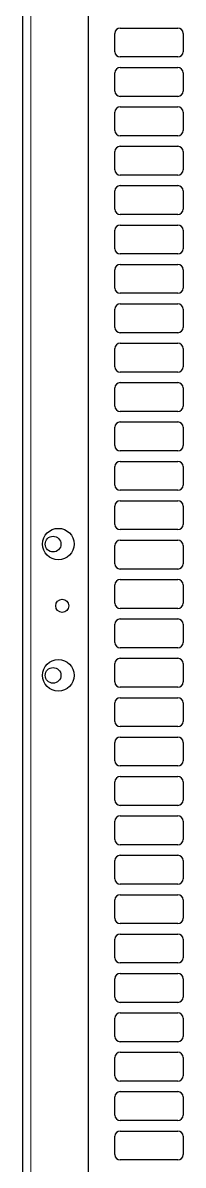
# Model space of a CAD drawing. Header units: millimetres. Extents: x -592 to 811, y -14 to 1990.
# Drawn here: x 259.9 to 320.9, y 1005.8 to 1440.8 of the extents above; entities that cross this region are included whole.
import ezdxf

# ---------------------------------------------------------------- set-up
doc = ezdxf.new("R2010")
doc.units = ezdxf.units.MM

msp = doc.modelspace()

# ---------------------------------------------------------------- linework, layer by layer
at = {"color": 7, "linetype": 'Continuous', "lineweight": 25}
for p, q in [((259.9, 150.84), (259.9, 1833.84)), ((284.9, 150.84), (284.9, 1804.64)), ((294.9, 1429.84), (294.9, 1436.84)), ((296.9, 1438.84), (318.9, 1438.84)), ((320.9, 1436.84), (320.9, 1429.84)), ((318.9, 1427.84), (296.9, 1427.84)), ((296.9, 1423.84), (318.9, 1423.84)), ((294.9, 1414.84), (294.9, 1421.84)), ((320.9, 1421.84), (320.9, 1414.84)), ((318.9, 1412.84), (296.9, 1412.84)), ((294.9, 1399.84), (294.9, 1406.84)), ((296.9, 1408.84), (318.9, 1408.84)), ((320.9, 1406.84), (320.9, 1399.84)), ((318.9, 1397.84), (296.9, 1397.84)), ((296.9, 1393.84), (318.9, 1393.84)), ((294.9, 1384.84), (294.9, 1391.84)), ((320.9, 1391.84), (320.9, 1384.84)), ((318.9, 1382.84), (296.9, 1382.84)), ((294.9, 1369.84), (294.9, 1376.84)), ((296.9, 1378.84), (318.9, 1378.84)), ((320.9, 1376.84), (320.9, 1369.84)), ((318.9, 1367.84), (296.9, 1367.84)), ((294.9, 1354.84), (294.9, 1361.84)), ((296.9, 1363.84), (318.9, 1363.84)), ((320.9, 1361.84), (320.9, 1354.84)), ((318.9, 1352.84), (296.9, 1352.84)), ((296.9, 1348.84), (318.9, 1348.84)), ((294.9, 1339.84), (294.9, 1346.84)), ((320.9, 1346.84), (320.9, 1339.84)), ((318.9, 1337.84), (296.9, 1337.84)), ((294.9, 1324.84), (294.9, 1331.84)), ((296.9, 1333.84), (318.9, 1333.84)), ((320.9, 1331.84), (320.9, 1324.84)), ((318.9, 1322.84), (296.9, 1322.84)), ((296.9, 1318.84), (318.9, 1318.84)), ((294.9, 1309.84), (294.9, 1316.84)), ((320.9, 1316.84), (320.9, 1309.84)), ((318.9, 1307.84), (296.9, 1307.84)), ((294.9, 1294.84), (294.9, 1301.84)), ((296.9, 1303.84), (318.9, 1303.84)), ((320.9, 1301.84), (320.9, 1294.84)), ((318.9, 1292.84), (296.9, 1292.84)), ((296.9, 1288.84), (318.9, 1288.84)), ((294.9, 1279.84), (294.9, 1286.84)), ((320.9, 1286.84), (320.9, 1279.84)), ((318.9, 1277.84), (296.9, 1277.84)), ((294.9, 1264.84), (294.9, 1271.84)), ((296.9, 1273.84), (318.9, 1273.84)), ((320.9, 1271.84), (320.9, 1264.84)), ((318.9, 1262.84), (296.9, 1262.84)), ((296.9, 1258.84), (318.9, 1258.84)), ((294.9, 1249.84), (294.9, 1256.84)), ((320.9, 1256.84), (320.9, 1249.84)), ((318.9, 1247.84), (296.9, 1247.84)), ((294.9, 1234.84), (294.9, 1241.84)), ((296.9, 1243.84), (318.9, 1243.84)), ((320.9, 1241.84), (320.9, 1234.84)), ((318.9, 1232.84), (296.9, 1232.84)), ((294.9, 1219.84), (294.9, 1226.84)), ((296.9, 1228.84), (318.9, 1228.84)), ((320.9, 1226.84), (320.9, 1219.84)), ((318.9, 1217.84), (296.9, 1217.84)), ((296.9, 1213.84), (318.9, 1213.84)), ((294.9, 1204.84), (294.9, 1211.84)), ((320.9, 1211.84), (320.9, 1204.84)), ((318.9, 1202.84), (296.9, 1202.84)), ((294.9, 1189.84), (294.9, 1196.84)), ((296.9, 1198.84), (318.9, 1198.84)), ((320.9, 1196.84), (320.9, 1189.84)), ((318.9, 1187.84), (296.9, 1187.84)), ((296.9, 1183.84), (318.9, 1183.84)), ((294.9, 1174.84), (294.9, 1181.84)), ((320.9, 1181.84), (320.9, 1174.84)), ((318.9, 1172.84), (296.9, 1172.84)), ((294.9, 1159.84), (294.9, 1166.84)), ((296.9, 1168.84), (318.9, 1168.84)), ((320.9, 1166.84), (320.9, 1159.84)), ((318.9, 1157.84), (296.9, 1157.84)), ((296.9, 1153.84), (318.9, 1153.84)), ((294.9, 1144.84), (294.9, 1151.84)), ((320.9, 1151.84), (320.9, 1144.84)), ((318.9, 1142.84), (296.9, 1142.84)), ((294.9, 1129.84), (294.9, 1136.84)), ((296.9, 1138.84), (318.9, 1138.84)), ((320.9, 1136.84), (320.9, 1129.84)), ((318.9, 1127.84), (296.9, 1127.84)), ((296.9, 1123.84), (318.9, 1123.84)), ((294.9, 1114.84), (294.9, 1121.84)), ((320.9, 1121.84), (320.9, 1114.84)), ((318.9, 1112.84), (296.9, 1112.84)), ((294.9, 1099.84), (294.9, 1106.84)), ((296.9, 1108.84), (318.9, 1108.84)), ((320.9, 1106.84), (320.9, 1099.84)), ((318.9, 1097.84), (296.9, 1097.84)), ((296.9, 1093.84), (318.9, 1093.84)), ((294.9, 1084.84), (294.9, 1091.84)), ((320.9, 1091.84), (320.9, 1084.84)), ((318.9, 1082.84), (296.9, 1082.84)), ((296.9, 1078.84), (318.9, 1078.84)), ((294.9, 1069.84), (294.9, 1076.84)), ((320.9, 1076.84), (320.9, 1069.84)), ((318.9, 1067.84), (296.9, 1067.84)), ((294.9, 1054.84), (294.9, 1061.84)), ((296.9, 1063.84), (318.9, 1063.84)), ((320.9, 1061.84), (320.9, 1054.84)), ((318.9, 1052.84), (296.9, 1052.84)), ((296.9, 1048.84), (318.9, 1048.84)), ((294.9, 1039.84), (294.9, 1046.84)), ((320.9, 1046.84), (320.9, 1039.84)), ((318.9, 1037.84), (296.9, 1037.84)), ((294.9, 1024.84), (294.9, 1031.84)), ((296.9, 1033.84), (318.9, 1033.84)), ((320.9, 1031.84), (320.9, 1024.84)), ((318.9, 1022.84), (296.9, 1022.84)), ((296.9, 1018.84), (318.9, 1018.84)), ((294.9, 1009.84), (294.9, 1016.84)), ((320.9, 1016.84), (320.9, 1009.84)), ((318.9, 1007.84), (296.9, 1007.84))]:
    msp.add_line(p, q, dxfattribs=at)
at = {"color": 8, "linetype": 'Continuous', "lineweight": 18}
msp.add_line((263, 150.84), (263, 1804.64), dxfattribs=at)
at = {"color": 7, "linetype": 'Continuous', "lineweight": 25}
for centre, radius in [((273.4, 1242.34), 6), ((271.4, 1242.34), 3), ((274.9, 1218.84), 2.5), ((273.4, 1192.34), 6), ((271.4, 1192.34), 3)]:
    msp.add_circle(centre, radius, dxfattribs=at)
for centre, start, end in [((296.9, 1436.84), 90, 180), ((318.9, 1436.84), 0, 90), ((296.9, 1429.84), 180, 270), ((318.9, 1429.84), 270, 0), ((296.9, 1421.84), 90, 180), ((318.9, 1421.84), 0, 90), ((296.9, 1414.84), 180, 270), ((318.9, 1414.84), 270, 0), ((296.9, 1406.84), 90, 180), ((318.9, 1406.84), 0, 90), ((296.9, 1399.84), 180, 270), ((318.9, 1399.84), 270, 0), ((296.9, 1391.84), 90, 180), ((318.9, 1391.84), 0, 90), ((296.9, 1384.84), 180, 270), ((318.9, 1384.84), 270, 0), ((296.9, 1376.84), 90, 180), ((318.9, 1376.84), 0, 90), ((296.9, 1369.84), 180, 270), ((318.9, 1369.84), 270, 0), ((296.9, 1361.84), 90, 180), ((318.9, 1361.84), 0, 90), ((296.9, 1354.84), 180, 270), ((318.9, 1354.84), 270, 0), ((296.9, 1346.84), 90, 180), ((318.9, 1346.84), 0, 90), ((296.9, 1339.84), 180, 270), ((318.9, 1339.84), 270, 0), ((296.9, 1331.84), 90, 180), ((318.9, 1331.84), 0, 90), ((296.9, 1324.84), 180, 270), ((318.9, 1324.84), 270, 0), ((296.9, 1316.84), 90, 180), ((318.9, 1316.84), 0, 90), ((296.9, 1309.84), 180, 270), ((318.9, 1309.84), 270, 0), ((296.9, 1301.84), 90, 180), ((318.9, 1301.84), 0, 90), ((296.9, 1294.84), 180, 270), ((318.9, 1294.84), 270, 0), ((296.9, 1286.84), 90, 180), ((318.9, 1286.84), 0, 90), ((296.9, 1279.84), 180, 270), ((318.9, 1279.84), 270, 0), ((296.9, 1271.84), 90, 180), ((318.9, 1271.84), 0, 90), ((296.9, 1264.84), 180, 270), ((318.9, 1264.84), 270, 0), ((296.9, 1256.84), 90, 180), ((318.9, 1256.84), 0, 90), ((296.9, 1249.84), 180, 270), ((318.9, 1249.84), 270, 0), ((296.9, 1241.84), 90, 180), ((318.9, 1241.84), 0, 90), ((296.9, 1234.84), 180, 270), ((318.9, 1234.84), 270, 0), ((296.9, 1226.84), 90, 180), ((318.9, 1226.84), 0, 90), ((296.9, 1219.84), 180, 270), ((318.9, 1219.84), 270, 0), ((296.9, 1211.84), 90, 180), ((318.9, 1211.84), 0, 90), ((296.9, 1204.84), 180, 270), ((318.9, 1204.84), 270, 0), ((296.9, 1196.84), 90, 180), ((318.9, 1196.84), 0, 90), ((296.9, 1189.84), 180, 270), ((318.9, 1189.84), 270, 0), ((296.9, 1181.84), 90, 180), ((318.9, 1181.84), 0, 90), ((296.9, 1174.84), 180, 270), ((318.9, 1174.84), 270, 0), ((296.9, 1166.84), 90, 180), ((318.9, 1166.84), 0, 90), ((296.9, 1159.84), 180, 270), ((318.9, 1159.84), 270, 0), ((296.9, 1151.84), 90, 180), ((318.9, 1151.84), 0, 90), ((296.9, 1144.84), 180, 270), ((318.9, 1144.84), 270, 0), ((296.9, 1136.84), 90, 180), ((318.9, 1136.84), 0, 90), ((296.9, 1129.84), 180, 270), ((318.9, 1129.84), 270, 0), ((296.9, 1121.84), 90, 180), ((318.9, 1121.84), 0, 90), ((296.9, 1114.84), 180, 270), ((318.9, 1114.84), 270, 0), ((296.9, 1106.84), 90, 180), ((318.9, 1106.84), 0, 90), ((296.9, 1099.84), 180, 270), ((318.9, 1099.84), 270, 0), ((296.9, 1091.84), 90, 180), ((318.9, 1091.84), 0, 90), ((296.9, 1084.84), 180, 270), ((318.9, 1084.84), 270, 0), ((296.9, 1076.84), 90, 180), ((318.9, 1076.84), 0, 90), ((296.9, 1069.84), 180, 270), ((318.9, 1069.84), 270, 0), ((296.9, 1061.84), 90, 180), ((318.9, 1061.84), 0, 90), ((296.9, 1054.84), 180, 270), ((318.9, 1054.84), 270, 0), ((296.9, 1046.84), 90, 180), ((318.9, 1046.84), 0, 90), ((296.9, 1039.84), 180, 270), ((318.9, 1039.84), 270, 0), ((296.9, 1031.84), 90, 180), ((318.9, 1031.84), 0, 90), ((296.9, 1024.84), 180, 270), ((318.9, 1024.84), 270, 0), ((296.9, 1016.84), 90, 180), ((318.9, 1016.84), 0, 90), ((296.9, 1009.84), 180, 270), ((318.9, 1009.84), 270, 0)]:
    msp.add_arc(centre, 2, start, end, dxfattribs=at)

doc.saveas('drawing.dxf')
